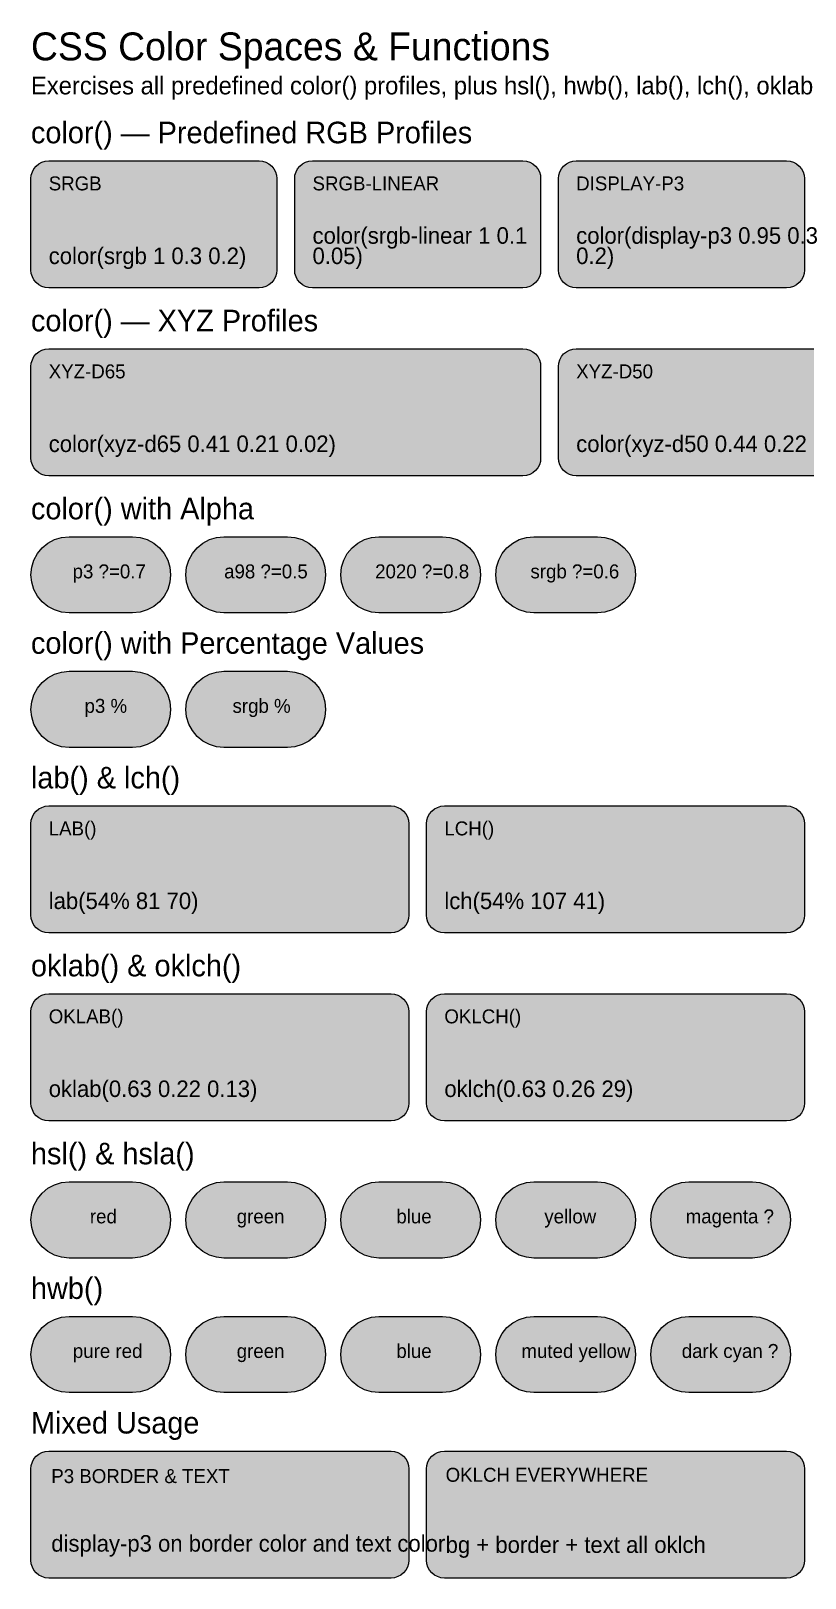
# Model space of a CAD drawing. Extents: x 24 to 1294, y 44 to 1263.
# Drawn here: x 24 to 634, y 44 to 1263 of the extents above; entities that cross this region are included whole.
import ezdxf

# ---------------------------------------------------------------- set-up
doc = ezdxf.new("R2010")
doc.units = 0

msp = doc.modelspace()

# ---------------------------------------------------------------- hatches: boundary and pattern name
at = {"true_color": 0xff4d33}
msp.add_hatch(color=256, dxfattribs=at).paths.add_polyline_path([(38, 1160.4), (203.7, 1160.4), (203.7, 1160.4), (206.4, 1160.1), (209, 1159.3), (211.4, 1158), (213.6, 1156.3), (215.3, 1154.2), (216.6, 1151.8), (217.4, 1149.1), (217.7, 1146.4), (217.7, 1074.4), (217.7, 1074.4), (217.4, 1071.7), (216.6, 1069), (215.3, 1066.6), (213.6, 1064.5), (211.4, 1062.8), (209, 1061.5), (206.4, 1060.7), (203.7, 1060.4), (38, 1060.4), (38, 1060.4), (35.3, 1060.7), (32.6, 1061.5), (30.2, 1062.8), (28.1, 1064.5), (26.4, 1066.6), (25.1, 1069), (24.3, 1071.7), (24, 1074.4), (24, 1146.4), (24, 1146.4), (24.3, 1149.1), (25.1, 1151.8), (26.4, 1154.2), (28.1, 1156.3), (30.2, 1158), (32.6, 1159.3), (35.3, 1160.1), (38, 1160.4)], flags=0)
at = {"true_color": 0xff593f}
msp.add_hatch(color=256, dxfattribs=at).paths.add_polyline_path([(245.7, 1160.4), (411.3, 1160.4), (411.3, 1160.4), (414.1, 1160.1), (416.7, 1159.3), (419.1, 1158), (421.2, 1156.3), (423, 1154.2), (424.3, 1151.8), (425.1, 1149.1), (425.3, 1146.4), (425.3, 1074.4), (425.3, 1074.4), (425.1, 1071.7), (424.3, 1069), (423, 1066.6), (421.2, 1064.5), (419.1, 1062.8), (416.7, 1061.5), (414.1, 1060.7), (411.3, 1060.4), (245.7, 1060.4), (245.7, 1060.4), (242.9, 1060.7), (240.3, 1061.5), (237.9, 1062.8), (235.8, 1064.5), (234, 1066.6), (232.7, 1069), (231.9, 1071.7), (231.7, 1074.4), (231.7, 1146.4), (231.7, 1146.4), (231.9, 1149.1), (232.7, 1151.8), (234, 1154.2), (235.8, 1156.3), (237.9, 1158), (240.3, 1159.3), (242.9, 1160.1), (245.7, 1160.4)], flags=0)
at = {"true_color": 0xff381e}
msp.add_hatch(color=256, dxfattribs=at).paths.add_polyline_path([(453.3, 1160.4), (619, 1160.4), (619, 1160.4), (621.7, 1160.1), (624.4, 1159.3), (626.8, 1158), (628.9, 1156.3), (630.6, 1154.2), (631.9, 1151.8), (632.7, 1149.1), (633, 1146.4), (633, 1074.4), (633, 1074.4), (632.7, 1071.7), (631.9, 1069), (630.6, 1066.6), (628.9, 1064.5), (626.8, 1062.8), (624.4, 1061.5), (621.7, 1060.7), (619, 1060.4), (453.3, 1060.4), (453.3, 1060.4), (450.6, 1060.7), (448, 1061.5), (445.6, 1062.8), (443.4, 1064.5), (441.7, 1066.6), (440.4, 1069), (439.6, 1071.7), (439.3, 1074.4), (439.3, 1146.4), (439.3, 1146.4), (439.6, 1149.1), (440.4, 1151.8), (441.7, 1154.2), (443.4, 1156.3), (445.6, 1158), (448, 1159.3), (450.6, 1160.1), (453.3, 1160.4)], flags=0)
at = {"true_color": 0xff0004}
msp.add_hatch(color=256, dxfattribs=at).paths.add_polyline_path([(38, 1012.4), (411.3, 1012.4), (411.3, 1012.4), (414.1, 1012.1), (416.7, 1011.3), (419.1, 1010), (421.2, 1008.3), (423, 1006.2), (424.3, 1003.8), (425.1, 1001.1), (425.3, 998.4), (425.3, 926.4), (425.3, 926.4), (425.1, 923.7), (424.3, 921), (423, 918.6), (421.2, 916.5), (419.1, 914.8), (416.7, 913.5), (414.1, 912.7), (411.3, 912.4), (38, 912.4), (38, 912.4), (35.3, 912.7), (32.6, 913.5), (30.2, 914.8), (28.1, 916.5), (26.4, 918.6), (25.1, 921), (24.3, 923.7), (24, 926.4), (24, 998.4), (24, 998.4), (24.3, 1001.1), (25.1, 1003.8), (26.4, 1006.2), (28.1, 1008.3), (30.2, 1010), (32.6, 1011.3), (35.3, 1012.1), (38, 1012.4)], flags=0)
at = {"true_color": 0xff0000}
for points in [[(453.3, 1012.4), (826.7, 1012.4), (826.7, 1012.4), (829.4, 1012.1), (832, 1011.3), (834.4, 1010), (836.6, 1008.3), (838.3, 1006.2), (839.6, 1003.8), (840.4, 1001.1), (840.7, 998.4), (840.7, 926.4), (840.7, 926.4), (840.4, 923.7), (839.6, 921), (838.3, 918.6), (836.6, 916.5), (834.4, 914.8), (832, 913.5), (829.4, 912.7), (826.7, 912.4), (453.3, 912.4), (453.3, 912.4), (450.6, 912.7), (448, 913.5), (445.6, 914.8), (443.4, 916.5), (441.7, 918.6), (440.4, 921), (439.6, 923.7), (439.3, 926.4), (439.3, 998.4), (439.3, 998.4), (439.6, 1001.1), (440.4, 1003.8), (441.7, 1006.2), (443.4, 1008.3), (445.6, 1010), (448, 1011.3), (450.6, 1012.1), (453.3, 1012.4)], [(54, 356.4), (104, 356.4), (104, 356.4), (109.9, 355.8), (115.5, 354.1), (120.7, 351.3), (125.2, 347.6), (128.9, 343.1), (131.7, 337.9), (133.4, 332.3), (134, 326.4), (134, 326.4), (134, 326.4), (133.4, 320.5), (131.7, 314.9), (128.9, 309.7), (125.2, 305.2), (120.7, 301.5), (115.5, 298.7), (109.9, 297), (104, 296.4), (54, 296.4), (54, 296.4), (48.1, 297), (42.5, 298.7), (37.3, 301.5), (32.8, 305.2), (29.1, 309.7), (26.3, 314.9), (24.6, 320.5), (24, 326.4), (24, 326.4), (24, 326.4), (24.6, 332.3), (26.3, 337.9), (29.1, 343.1), (32.8, 347.6), (37.3, 351.3), (42.5, 354.1), (48.1, 355.8), (54, 356.4)], [(54, 250.4), (104, 250.4), (104, 250.4), (109.9, 249.8), (115.5, 248.1), (120.7, 245.3), (125.2, 241.6), (128.9, 237.1), (131.7, 231.9), (133.4, 226.3), (134, 220.4), (134, 220.4), (134, 220.4), (133.4, 214.5), (131.7, 208.9), (128.9, 203.7), (125.2, 199.2), (120.7, 195.5), (115.5, 192.7), (109.9, 191), (104, 190.4), (54, 190.4), (54, 190.4), (48.1, 191), (42.5, 192.7), (37.3, 195.5), (32.8, 199.2), (29.1, 203.7), (26.3, 208.9), (24.6, 214.5), (24, 220.4), (24, 220.4), (24, 220.4), (24.6, 226.3), (26.3, 231.9), (29.1, 237.1), (32.8, 241.6), (37.3, 245.3), (42.5, 248.1), (48.1, 249.8), (54, 250.4)]]:
    msp.add_hatch(color=256, dxfattribs=at).paths.add_polyline_path(points, flags=0)
at = {"true_color": 0x00d058}
msp.add_hatch(color=256, dxfattribs=at).paths.add_polyline_path([(54, 864.4), (104, 864.4), (104, 864.4), (109.9, 863.8), (115.5, 862.1), (120.7, 859.3), (125.2, 855.6), (128.9, 851.1), (131.7, 845.9), (133.4, 840.3), (134, 834.4), (134, 834.4), (134, 834.4), (133.4, 828.5), (131.7, 822.9), (128.9, 817.7), (125.2, 813.2), (120.7, 809.5), (115.5, 806.7), (109.9, 805), (104, 804.4), (54, 804.4), (54, 804.4), (48.1, 805), (42.5, 806.7), (37.3, 809.5), (32.8, 813.2), (29.1, 817.7), (26.3, 822.9), (24.6, 828.5), (24, 834.4), (24, 834.4), (24, 834.4), (24.6, 840.3), (26.3, 845.9), (29.1, 851.1), (32.8, 855.6), (37.3, 859.3), (42.5, 862.1), (48.1, 863.8), (54, 864.4)], flags=0)
at = {"true_color": 0x9513eb}
msp.add_hatch(color=256, dxfattribs=at).paths.add_polyline_path([(176, 864.4), (226, 864.4), (226, 864.4), (231.9, 863.8), (237.5, 862.1), (242.7, 859.3), (247.2, 855.6), (250.9, 851.1), (253.7, 845.9), (255.4, 840.3), (256, 834.4), (256, 834.4), (256, 834.4), (255.4, 828.5), (253.7, 822.9), (250.9, 817.7), (247.2, 813.2), (242.7, 809.5), (237.5, 806.7), (231.9, 805), (226, 804.4), (176, 804.4), (176, 804.4), (170.1, 805), (164.5, 806.7), (159.3, 809.5), (154.8, 813.2), (151.1, 817.7), (148.3, 822.9), (146.6, 828.5), (146, 834.4), (146, 834.4), (146, 834.4), (146.6, 840.3), (148.3, 845.9), (151.1, 851.1), (154.8, 855.6), (159.3, 859.3), (164.5, 862.1), (170.1, 863.8), (176, 864.4)], flags=0)
at = {"true_color": 0x00c31b}
msp.add_hatch(color=256, dxfattribs=at).paths.add_polyline_path([(298, 864.4), (348, 864.4), (348, 864.4), (353.9, 863.8), (359.5, 862.1), (364.7, 859.3), (369.2, 855.6), (372.9, 851.1), (375.7, 845.9), (377.4, 840.3), (378, 834.4), (378, 834.4), (378, 834.4), (377.4, 828.5), (375.7, 822.9), (372.9, 817.7), (369.2, 813.2), (364.7, 809.5), (359.5, 806.7), (353.9, 805), (348, 804.4), (298, 804.4), (298, 804.4), (292.1, 805), (286.5, 806.7), (281.3, 809.5), (276.8, 813.2), (273.1, 817.7), (270.3, 822.9), (268.6, 828.5), (268, 834.4), (268, 834.4), (268, 834.4), (268.6, 840.3), (270.3, 845.9), (273.1, 851.1), (276.8, 855.6), (281.3, 859.3), (286.5, 862.1), (292.1, 863.8), (298, 864.4)], flags=0)
at = {"true_color": 0x1a66f2}
msp.add_hatch(color=256, dxfattribs=at).paths.add_polyline_path([(420, 864.4), (470, 864.4), (470, 864.4), (475.9, 863.8), (481.5, 862.1), (486.7, 859.3), (491.2, 855.6), (494.9, 851.1), (497.7, 845.9), (499.4, 840.3), (500, 834.4), (500, 834.4), (500, 834.4), (499.4, 828.5), (497.7, 822.9), (494.9, 817.7), (491.2, 813.2), (486.7, 809.5), (481.5, 806.7), (475.9, 805), (470, 804.4), (420, 804.4), (420, 804.4), (414.1, 805), (408.5, 806.7), (403.3, 809.5), (398.8, 813.2), (395.1, 817.7), (392.3, 822.9), (390.6, 828.5), (390, 834.4), (390, 834.4), (390, 834.4), (390.6, 840.3), (392.3, 845.9), (395.1, 851.1), (398.8, 855.6), (403.3, 859.3), (408.5, 862.1), (414.1, 863.8), (420, 864.4)], flags=0)
at = {"true_color": 0xf93b21}
msp.add_hatch(color=256, dxfattribs=at).paths.add_polyline_path([(54, 758.4), (104, 758.4), (104, 758.4), (109.9, 757.8), (115.5, 756.1), (120.7, 753.3), (125.2, 749.6), (128.9, 745.1), (131.7, 739.9), (133.4, 734.3), (134, 728.4), (134, 728.4), (134, 728.4), (133.4, 722.5), (131.7, 716.9), (128.9, 711.7), (125.2, 707.2), (120.7, 703.5), (115.5, 700.7), (109.9, 699), (104, 698.4), (54, 698.4), (54, 698.4), (48.1, 699), (42.5, 700.7), (37.3, 703.5), (32.8, 707.2), (29.1, 711.7), (26.3, 716.9), (24.6, 722.5), (24, 728.4), (24, 728.4), (24, 728.4), (24.6, 734.3), (26.3, 739.9), (29.1, 745.1), (32.8, 749.6), (37.3, 753.3), (42.5, 756.1), (48.1, 757.8), (54, 758.4)], flags=0)
at = {"true_color": 0x3399cc}
msp.add_hatch(color=256, dxfattribs=at).paths.add_polyline_path([(176, 758.4), (226, 758.4), (226, 758.4), (231.9, 757.8), (237.5, 756.1), (242.7, 753.3), (247.2, 749.6), (250.9, 745.1), (253.7, 739.9), (255.4, 734.3), (256, 728.4), (256, 728.4), (256, 728.4), (255.4, 722.5), (253.7, 716.9), (250.9, 711.7), (247.2, 707.2), (242.7, 703.5), (237.5, 700.7), (231.9, 699), (226, 698.4), (176, 698.4), (176, 698.4), (170.1, 699), (164.5, 700.7), (159.3, 703.5), (154.8, 707.2), (151.1, 711.7), (148.3, 716.9), (146.6, 722.5), (146, 728.4), (146, 728.4), (146, 728.4), (146.6, 734.3), (148.3, 739.9), (151.1, 745.1), (154.8, 749.6), (159.3, 753.3), (164.5, 756.1), (170.1, 757.8), (176, 758.4)], flags=0)
at = {"true_color": 0xfe0000}
for points in [[(38, 652.4), (307.5, 652.4), (307.5, 652.4), (310.2, 652.1), (312.9, 651.3), (315.3, 650), (317.4, 648.3), (319.1, 646.2), (320.4, 643.8), (321.2, 641.1), (321.5, 638.4), (321.5, 566.4), (321.5, 566.4), (321.2, 563.7), (320.4, 561), (319.1, 558.6), (317.4, 556.5), (315.3, 554.8), (312.9, 553.5), (310.2, 552.7), (307.5, 552.4), (38, 552.4), (38, 552.4), (35.3, 552.7), (32.6, 553.5), (30.2, 554.8), (28.1, 556.5), (26.4, 558.6), (25.1, 561), (24.3, 563.7), (24, 566.4), (24, 638.4), (24, 638.4), (24.3, 641.1), (25.1, 643.8), (26.4, 646.2), (28.1, 648.3), (30.2, 650), (32.6, 651.3), (35.3, 652.1), (38, 652.4)], [(349.5, 652.4), (619, 652.4), (619, 652.4), (621.7, 652.1), (624.4, 651.3), (626.8, 650), (628.9, 648.3), (630.6, 646.2), (631.9, 643.8), (632.7, 641.1), (633, 638.4), (633, 566.4), (633, 566.4), (632.7, 563.7), (631.9, 561), (630.6, 558.6), (628.9, 556.5), (626.8, 554.8), (624.4, 553.5), (621.7, 552.7), (619, 552.4), (349.5, 552.4), (349.5, 552.4), (346.8, 552.7), (344.1, 553.5), (341.7, 554.8), (339.6, 556.5), (337.9, 558.6), (336.6, 561), (335.8, 563.7), (335.5, 566.4), (335.5, 638.4), (335.5, 638.4), (335.8, 641.1), (336.6, 643.8), (337.9, 646.2), (339.6, 648.3), (341.7, 650), (344.1, 651.3), (346.8, 652.1), (349.5, 652.4)]]:
    msp.add_hatch(color=256, dxfattribs=at).paths.add_polyline_path(points, flags=0)
at = {"true_color": 0xff0f00}
msp.add_hatch(color=256, dxfattribs=at).paths.add_polyline_path([(38, 504.4), (307.5, 504.4), (307.5, 504.4), (310.2, 504.1), (312.9, 503.3), (315.3, 502), (317.4, 500.3), (319.1, 498.2), (320.4, 495.8), (321.2, 493.1), (321.5, 490.4), (321.5, 418.4), (321.5, 418.4), (321.2, 415.7), (320.4, 413), (319.1, 410.6), (317.4, 408.5), (315.3, 406.8), (312.9, 405.5), (310.2, 404.7), (307.5, 404.4), (38, 404.4), (38, 404.4), (35.3, 404.7), (32.6, 405.5), (30.2, 406.8), (28.1, 408.5), (26.4, 410.6), (25.1, 413), (24.3, 415.7), (24, 418.4), (24, 490.4), (24, 490.4), (24.3, 493.1), (25.1, 495.8), (26.4, 498.2), (28.1, 500.3), (30.2, 502), (32.6, 503.3), (35.3, 504.1), (38, 504.4)], flags=0)
at = {"true_color": 0xff0001}
msp.add_hatch(color=256, dxfattribs=at).paths.add_polyline_path([(349.5, 504.4), (619, 504.4), (619, 504.4), (621.7, 504.1), (624.4, 503.3), (626.8, 502), (628.9, 500.3), (630.6, 498.2), (631.9, 495.8), (632.7, 493.1), (633, 490.4), (633, 418.4), (633, 418.4), (632.7, 415.7), (631.9, 413), (630.6, 410.6), (628.9, 408.5), (626.8, 406.8), (624.4, 405.5), (621.7, 404.7), (619, 404.4), (349.5, 404.4), (349.5, 404.4), (346.8, 404.7), (344.1, 405.5), (341.7, 406.8), (339.6, 408.5), (337.9, 410.6), (336.6, 413), (335.8, 415.7), (335.5, 418.4), (335.5, 490.4), (335.5, 490.4), (335.8, 493.1), (336.6, 495.8), (337.9, 498.2), (339.6, 500.3), (341.7, 502), (344.1, 503.3), (346.8, 504.1), (349.5, 504.4)], flags=0)
at = {"true_color": 0x14b814}
msp.add_hatch(color=256, dxfattribs=at).paths.add_polyline_path([(176, 356.4), (226, 356.4), (226, 356.4), (231.9, 355.8), (237.5, 354.1), (242.7, 351.3), (247.2, 347.6), (250.9, 343.1), (253.7, 337.9), (255.4, 332.3), (256, 326.4), (256, 326.4), (256, 326.4), (255.4, 320.5), (253.7, 314.9), (250.9, 309.7), (247.2, 305.2), (242.7, 301.5), (237.5, 298.7), (231.9, 297), (226, 296.4), (176, 296.4), (176, 296.4), (170.1, 297), (164.5, 298.7), (159.3, 301.5), (154.8, 305.2), (151.1, 309.7), (148.3, 314.9), (146.6, 320.5), (146, 326.4), (146, 326.4), (146, 326.4), (146.6, 332.3), (148.3, 337.9), (151.1, 343.1), (154.8, 347.6), (159.3, 351.3), (164.5, 354.1), (170.1, 355.8), (176, 356.4)], flags=0)
at = {"true_color": 0x3d3df5}
msp.add_hatch(color=256, dxfattribs=at).paths.add_polyline_path([(298, 356.4), (348, 356.4), (348, 356.4), (353.9, 355.8), (359.5, 354.1), (364.7, 351.3), (369.2, 347.6), (372.9, 343.1), (375.7, 337.9), (377.4, 332.3), (378, 326.4), (378, 326.4), (378, 326.4), (377.4, 320.5), (375.7, 314.9), (372.9, 309.7), (369.2, 305.2), (364.7, 301.5), (359.5, 298.7), (353.9, 297), (348, 296.4), (298, 296.4), (298, 296.4), (292.1, 297), (286.5, 298.7), (281.3, 301.5), (276.8, 305.2), (273.1, 309.7), (270.3, 314.9), (268.6, 320.5), (268, 326.4), (268, 326.4), (268, 326.4), (268.6, 332.3), (270.3, 337.9), (273.1, 343.1), (276.8, 347.6), (281.3, 351.3), (286.5, 354.1), (292.1, 355.8), (298, 356.4)], flags=0)
at = {"true_color": 0xffff00}
msp.add_hatch(color=256, dxfattribs=at).paths.add_polyline_path([(420, 356.4), (470, 356.4), (470, 356.4), (475.9, 355.8), (481.5, 354.1), (486.7, 351.3), (491.2, 347.6), (494.9, 343.1), (497.7, 337.9), (499.4, 332.3), (500, 326.4), (500, 326.4), (500, 326.4), (499.4, 320.5), (497.7, 314.9), (494.9, 309.7), (491.2, 305.2), (486.7, 301.5), (481.5, 298.7), (475.9, 297), (470, 296.4), (420, 296.4), (420, 296.4), (414.1, 297), (408.5, 298.7), (403.3, 301.5), (398.8, 305.2), (395.1, 309.7), (392.3, 314.9), (390.6, 320.5), (390, 326.4), (390, 326.4), (390, 326.4), (390.6, 332.3), (392.3, 337.9), (395.1, 343.1), (398.8, 347.6), (403.3, 351.3), (408.5, 354.1), (414.1, 355.8), (420, 356.4)], flags=0)
at = {"true_color": 0xdd3cdd}
msp.add_hatch(color=256, dxfattribs=at).paths.add_polyline_path([(542, 356.4), (592, 356.4), (592, 356.4), (597.9, 355.8), (603.5, 354.1), (608.7, 351.3), (613.2, 347.6), (616.9, 343.1), (619.7, 337.9), (621.4, 332.3), (622, 326.4), (622, 326.4), (622, 326.4), (621.4, 320.5), (619.7, 314.9), (616.9, 309.7), (613.2, 305.2), (608.7, 301.5), (603.5, 298.7), (597.9, 297), (592, 296.4), (542, 296.4), (542, 296.4), (536.1, 297), (530.5, 298.7), (525.3, 301.5), (520.8, 305.2), (517.1, 309.7), (514.3, 314.9), (512.6, 320.5), (512, 326.4), (512, 326.4), (512, 326.4), (512.6, 332.3), (514.3, 337.9), (517.1, 343.1), (520.8, 347.6), (525.3, 351.3), (530.5, 354.1), (536.1, 355.8), (542, 356.4)], flags=0)
at = {"true_color": 0x1ae61a}
msp.add_hatch(color=256, dxfattribs=at).paths.add_polyline_path([(176, 250.4), (226, 250.4), (226, 250.4), (231.9, 249.8), (237.5, 248.1), (242.7, 245.3), (247.2, 241.6), (250.9, 237.1), (253.7, 231.9), (255.4, 226.3), (256, 220.4), (256, 220.4), (256, 220.4), (255.4, 214.5), (253.7, 208.9), (250.9, 203.7), (247.2, 199.2), (242.7, 195.5), (237.5, 192.7), (231.9, 191), (226, 190.4), (176, 190.4), (176, 190.4), (170.1, 191), (164.5, 192.7), (159.3, 195.5), (154.8, 199.2), (151.1, 203.7), (148.3, 208.9), (146.6, 214.5), (146, 220.4), (146, 220.4), (146, 220.4), (146.6, 226.3), (148.3, 231.9), (151.1, 237.1), (154.8, 241.6), (159.3, 245.3), (164.5, 248.1), (170.1, 249.8), (176, 250.4)], flags=0)
at = {"true_color": 0x3333cc}
msp.add_hatch(color=256, dxfattribs=at).paths.add_polyline_path([(298, 250.4), (348, 250.4), (348, 250.4), (353.9, 249.8), (359.5, 248.1), (364.7, 245.3), (369.2, 241.6), (372.9, 237.1), (375.7, 231.9), (377.4, 226.3), (378, 220.4), (378, 220.4), (378, 220.4), (377.4, 214.5), (375.7, 208.9), (372.9, 203.7), (369.2, 199.2), (364.7, 195.5), (359.5, 192.7), (353.9, 191), (348, 190.4), (298, 190.4), (298, 190.4), (292.1, 191), (286.5, 192.7), (281.3, 195.5), (276.8, 199.2), (273.1, 203.7), (270.3, 208.9), (268.6, 214.5), (268, 220.4), (268, 220.4), (268, 220.4), (268.6, 226.3), (270.3, 231.9), (273.1, 237.1), (276.8, 241.6), (281.3, 245.3), (286.5, 248.1), (292.1, 249.8), (298, 250.4)], flags=0)
at = {"true_color": 0xe6e64d}
msp.add_hatch(color=256, dxfattribs=at).paths.add_polyline_path([(420, 250.4), (470, 250.4), (470, 250.4), (475.9, 249.8), (481.5, 248.1), (486.7, 245.3), (491.2, 241.6), (494.9, 237.1), (497.7, 231.9), (499.4, 226.3), (500, 220.4), (500, 220.4), (500, 220.4), (499.4, 214.5), (497.7, 208.9), (494.9, 203.7), (491.2, 199.2), (486.7, 195.5), (481.5, 192.7), (475.9, 191), (470, 190.4), (420, 190.4), (420, 190.4), (414.1, 191), (408.5, 192.7), (403.3, 195.5), (398.8, 199.2), (395.1, 203.7), (392.3, 208.9), (390.6, 214.5), (390, 220.4), (390, 220.4), (390, 220.4), (390.6, 226.3), (392.3, 231.9), (395.1, 237.1), (398.8, 241.6), (403.3, 245.3), (408.5, 248.1), (414.1, 249.8), (420, 250.4)], flags=0)
at = {"true_color": 0x00b3b3}
msp.add_hatch(color=256, dxfattribs=at).paths.add_polyline_path([(542, 250.4), (592, 250.4), (592, 250.4), (597.9, 249.8), (603.5, 248.1), (608.7, 245.3), (613.2, 241.6), (616.9, 237.1), (619.7, 231.9), (621.4, 226.3), (622, 220.4), (622, 220.4), (622, 220.4), (621.4, 214.5), (619.7, 208.9), (616.9, 203.7), (613.2, 199.2), (608.7, 195.5), (603.5, 192.7), (597.9, 191), (592, 190.4), (542, 190.4), (542, 190.4), (536.1, 191), (530.5, 192.7), (525.3, 195.5), (520.8, 199.2), (517.1, 203.7), (514.3, 208.9), (512.6, 214.5), (512, 220.4), (512, 220.4), (512, 220.4), (512.6, 226.3), (514.3, 231.9), (517.1, 237.1), (520.8, 241.6), (525.3, 245.3), (530.5, 248.1), (536.1, 249.8), (542, 250.4)], flags=0)
at = {"true_color": 0xffffff}
msp.add_hatch(color=256, dxfattribs=at).paths.add_polyline_path([(38, 144.4), (307.5, 144.4), (307.5, 144.4), (310.2, 144.1), (312.9, 143.3), (315.3, 142), (317.4, 140.3), (319.1, 138.2), (320.4, 135.8), (321.2, 133.1), (321.5, 130.4), (321.5, 58.4), (321.5, 58.4), (321.2, 55.7), (320.4, 53), (319.1, 50.6), (317.4, 48.5), (315.3, 46.8), (312.9, 45.5), (310.2, 44.7), (307.5, 44.4), (38, 44.4), (38, 44.4), (35.3, 44.7), (32.6, 45.5), (30.2, 46.8), (28.1, 48.5), (26.4, 50.6), (25.1, 53), (24.3, 55.7), (24, 58.4), (24, 130.4), (24, 130.4), (24.3, 133.1), (25.1, 135.8), (26.4, 138.2), (28.1, 140.3), (30.2, 142), (32.6, 143.3), (35.3, 144.1), (38, 144.4)], flags=0)
at = {"true_color": 0xefe4c7}
msp.add_hatch(color=256, dxfattribs=at).paths.add_polyline_path([(349.5, 144.4), (619, 144.4), (619, 144.4), (621.7, 144.1), (624.4, 143.3), (626.8, 142), (628.9, 140.3), (630.6, 138.2), (631.9, 135.8), (632.7, 133.1), (633, 130.4), (633, 58.4), (633, 58.4), (632.7, 55.7), (631.9, 53), (630.6, 50.6), (628.9, 48.5), (626.8, 46.8), (624.4, 45.5), (621.7, 44.7), (619, 44.4), (349.5, 44.4), (349.5, 44.4), (346.8, 44.7), (344.1, 45.5), (341.7, 46.8), (339.6, 48.5), (337.9, 50.6), (336.6, 53), (335.8, 55.7), (335.5, 58.4), (335.5, 130.4), (335.5, 130.4), (335.8, 133.1), (336.6, 135.8), (337.9, 138.2), (339.6, 140.3), (341.7, 142), (344.1, 143.3), (346.8, 144.1), (349.5, 144.4)], flags=0)

# ---------------------------------------------------------------- linework, layer by layer
at = {"true_color": 0x000000}
for points in [[(38, 1160.4), (203.7, 1160.4), (203.7, 1160.4), (206.4, 1160.1), (209, 1159.3), (211.4, 1158), (213.6, 1156.3), (215.3, 1154.2), (216.6, 1151.8), (217.4, 1149.1), (217.7, 1146.4), (217.7, 1074.4), (217.7, 1074.4), (217.4, 1071.7), (216.6, 1069), (215.3, 1066.6), (213.6, 1064.5), (211.4, 1062.8), (209, 1061.5), (206.4, 1060.7), (203.7, 1060.4), (38, 1060.4), (38, 1060.4), (35.3, 1060.7), (32.6, 1061.5), (30.2, 1062.8), (28.1, 1064.5), (26.4, 1066.6), (25.1, 1069), (24.3, 1071.7), (24, 1074.4), (24, 1146.4), (24, 1146.4), (24.3, 1149.1), (25.1, 1151.8), (26.4, 1154.2), (28.1, 1156.3), (30.2, 1158), (32.6, 1159.3), (35.3, 1160.1), (38, 1160.4)], [(245.7, 1160.4), (411.3, 1160.4), (411.3, 1160.4), (414.1, 1160.1), (416.7, 1159.3), (419.1, 1158), (421.2, 1156.3), (423, 1154.2), (424.3, 1151.8), (425.1, 1149.1), (425.3, 1146.4), (425.3, 1074.4), (425.3, 1074.4), (425.1, 1071.7), (424.3, 1069), (423, 1066.6), (421.2, 1064.5), (419.1, 1062.8), (416.7, 1061.5), (414.1, 1060.7), (411.3, 1060.4), (245.7, 1060.4), (245.7, 1060.4), (242.9, 1060.7), (240.3, 1061.5), (237.9, 1062.8), (235.8, 1064.5), (234, 1066.6), (232.7, 1069), (231.9, 1071.7), (231.7, 1074.4), (231.7, 1146.4), (231.7, 1146.4), (231.9, 1149.1), (232.7, 1151.8), (234, 1154.2), (235.8, 1156.3), (237.9, 1158), (240.3, 1159.3), (242.9, 1160.1), (245.7, 1160.4)], [(453.3, 1160.4), (619, 1160.4), (619, 1160.4), (621.7, 1160.1), (624.4, 1159.3), (626.8, 1158), (628.9, 1156.3), (630.6, 1154.2), (631.9, 1151.8), (632.7, 1149.1), (633, 1146.4), (633, 1074.4), (633, 1074.4), (632.7, 1071.7), (631.9, 1069), (630.6, 1066.6), (628.9, 1064.5), (626.8, 1062.8), (624.4, 1061.5), (621.7, 1060.7), (619, 1060.4), (453.3, 1060.4), (453.3, 1060.4), (450.6, 1060.7), (448, 1061.5), (445.6, 1062.8), (443.4, 1064.5), (441.7, 1066.6), (440.4, 1069), (439.6, 1071.7), (439.3, 1074.4), (439.3, 1146.4), (439.3, 1146.4), (439.6, 1149.1), (440.4, 1151.8), (441.7, 1154.2), (443.4, 1156.3), (445.6, 1158), (448, 1159.3), (450.6, 1160.1), (453.3, 1160.4)], [(38, 1012.4), (411.3, 1012.4), (411.3, 1012.4), (414.1, 1012.1), (416.7, 1011.3), (419.1, 1010), (421.2, 1008.3), (423, 1006.2), (424.3, 1003.8), (425.1, 1001.1), (425.3, 998.4), (425.3, 926.4), (425.3, 926.4), (425.1, 923.7), (424.3, 921), (423, 918.6), (421.2, 916.5), (419.1, 914.8), (416.7, 913.5), (414.1, 912.7), (411.3, 912.4), (38, 912.4), (38, 912.4), (35.3, 912.7), (32.6, 913.5), (30.2, 914.8), (28.1, 916.5), (26.4, 918.6), (25.1, 921), (24.3, 923.7), (24, 926.4), (24, 998.4), (24, 998.4), (24.3, 1001.1), (25.1, 1003.8), (26.4, 1006.2), (28.1, 1008.3), (30.2, 1010), (32.6, 1011.3), (35.3, 1012.1), (38, 1012.4)], [(54, 864.4), (104, 864.4), (104, 864.4), (109.9, 863.8), (115.5, 862.1), (120.7, 859.3), (125.2, 855.6), (128.9, 851.1), (131.7, 845.9), (133.4, 840.3), (134, 834.4), (134, 834.4), (134, 834.4), (133.4, 828.5), (131.7, 822.9), (128.9, 817.7), (125.2, 813.2), (120.7, 809.5), (115.5, 806.7), (109.9, 805), (104, 804.4), (54, 804.4), (54, 804.4), (48.1, 805), (42.5, 806.7), (37.3, 809.5), (32.8, 813.2), (29.1, 817.7), (26.3, 822.9), (24.6, 828.5), (24, 834.4), (24, 834.4), (24, 834.4), (24.6, 840.3), (26.3, 845.9), (29.1, 851.1), (32.8, 855.6), (37.3, 859.3), (42.5, 862.1), (48.1, 863.8), (54, 864.4)], [(176, 864.4), (226, 864.4), (226, 864.4), (231.9, 863.8), (237.5, 862.1), (242.7, 859.3), (247.2, 855.6), (250.9, 851.1), (253.7, 845.9), (255.4, 840.3), (256, 834.4), (256, 834.4), (256, 834.4), (255.4, 828.5), (253.7, 822.9), (250.9, 817.7), (247.2, 813.2), (242.7, 809.5), (237.5, 806.7), (231.9, 805), (226, 804.4), (176, 804.4), (176, 804.4), (170.1, 805), (164.5, 806.7), (159.3, 809.5), (154.8, 813.2), (151.1, 817.7), (148.3, 822.9), (146.6, 828.5), (146, 834.4), (146, 834.4), (146, 834.4), (146.6, 840.3), (148.3, 845.9), (151.1, 851.1), (154.8, 855.6), (159.3, 859.3), (164.5, 862.1), (170.1, 863.8), (176, 864.4)], [(298, 864.4), (348, 864.4), (348, 864.4), (353.9, 863.8), (359.5, 862.1), (364.7, 859.3), (369.2, 855.6), (372.9, 851.1), (375.7, 845.9), (377.4, 840.3), (378, 834.4), (378, 834.4), (378, 834.4), (377.4, 828.5), (375.7, 822.9), (372.9, 817.7), (369.2, 813.2), (364.7, 809.5), (359.5, 806.7), (353.9, 805), (348, 804.4), (298, 804.4), (298, 804.4), (292.1, 805), (286.5, 806.7), (281.3, 809.5), (276.8, 813.2), (273.1, 817.7), (270.3, 822.9), (268.6, 828.5), (268, 834.4), (268, 834.4), (268, 834.4), (268.6, 840.3), (270.3, 845.9), (273.1, 851.1), (276.8, 855.6), (281.3, 859.3), (286.5, 862.1), (292.1, 863.8), (298, 864.4)], [(420, 864.4), (470, 864.4), (470, 864.4), (475.9, 863.8), (481.5, 862.1), (486.7, 859.3), (491.2, 855.6), (494.9, 851.1), (497.7, 845.9), (499.4, 840.3), (500, 834.4), (500, 834.4), (500, 834.4), (499.4, 828.5), (497.7, 822.9), (494.9, 817.7), (491.2, 813.2), (486.7, 809.5), (481.5, 806.7), (475.9, 805), (470, 804.4), (420, 804.4), (420, 804.4), (414.1, 805), (408.5, 806.7), (403.3, 809.5), (398.8, 813.2), (395.1, 817.7), (392.3, 822.9), (390.6, 828.5), (390, 834.4), (390, 834.4), (390, 834.4), (390.6, 840.3), (392.3, 845.9), (395.1, 851.1), (398.8, 855.6), (403.3, 859.3), (408.5, 862.1), (414.1, 863.8), (420, 864.4)], [(54, 758.4), (104, 758.4), (104, 758.4), (109.9, 757.8), (115.5, 756.1), (120.7, 753.3), (125.2, 749.6), (128.9, 745.1), (131.7, 739.9), (133.4, 734.3), (134, 728.4), (134, 728.4), (134, 728.4), (133.4, 722.5), (131.7, 716.9), (128.9, 711.7), (125.2, 707.2), (120.7, 703.5), (115.5, 700.7), (109.9, 699), (104, 698.4), (54, 698.4), (54, 698.4), (48.1, 699), (42.5, 700.7), (37.3, 703.5), (32.8, 707.2), (29.1, 711.7), (26.3, 716.9), (24.6, 722.5), (24, 728.4), (24, 728.4), (24, 728.4), (24.6, 734.3), (26.3, 739.9), (29.1, 745.1), (32.8, 749.6), (37.3, 753.3), (42.5, 756.1), (48.1, 757.8), (54, 758.4)], [(176, 758.4), (226, 758.4), (226, 758.4), (231.9, 757.8), (237.5, 756.1), (242.7, 753.3), (247.2, 749.6), (250.9, 745.1), (253.7, 739.9), (255.4, 734.3), (256, 728.4), (256, 728.4), (256, 728.4), (255.4, 722.5), (253.7, 716.9), (250.9, 711.7), (247.2, 707.2), (242.7, 703.5), (237.5, 700.7), (231.9, 699), (226, 698.4), (176, 698.4), (176, 698.4), (170.1, 699), (164.5, 700.7), (159.3, 703.5), (154.8, 707.2), (151.1, 711.7), (148.3, 716.9), (146.6, 722.5), (146, 728.4), (146, 728.4), (146, 728.4), (146.6, 734.3), (148.3, 739.9), (151.1, 745.1), (154.8, 749.6), (159.3, 753.3), (164.5, 756.1), (170.1, 757.8), (176, 758.4)], [(38, 652.4), (307.5, 652.4), (307.5, 652.4), (310.2, 652.1), (312.9, 651.3), (315.3, 650), (317.4, 648.3), (319.1, 646.2), (320.4, 643.8), (321.2, 641.1), (321.5, 638.4), (321.5, 566.4), (321.5, 566.4), (321.2, 563.7), (320.4, 561), (319.1, 558.6), (317.4, 556.5), (315.3, 554.8), (312.9, 553.5), (310.2, 552.7), (307.5, 552.4), (38, 552.4), (38, 552.4), (35.3, 552.7), (32.6, 553.5), (30.2, 554.8), (28.1, 556.5), (26.4, 558.6), (25.1, 561), (24.3, 563.7), (24, 566.4), (24, 638.4), (24, 638.4), (24.3, 641.1), (25.1, 643.8), (26.4, 646.2), (28.1, 648.3), (30.2, 650), (32.6, 651.3), (35.3, 652.1), (38, 652.4)], [(349.5, 652.4), (619, 652.4), (619, 652.4), (621.7, 652.1), (624.4, 651.3), (626.8, 650), (628.9, 648.3), (630.6, 646.2), (631.9, 643.8), (632.7, 641.1), (633, 638.4), (633, 566.4), (633, 566.4), (632.7, 563.7), (631.9, 561), (630.6, 558.6), (628.9, 556.5), (626.8, 554.8), (624.4, 553.5), (621.7, 552.7), (619, 552.4), (349.5, 552.4), (349.5, 552.4), (346.8, 552.7), (344.1, 553.5), (341.7, 554.8), (339.6, 556.5), (337.9, 558.6), (336.6, 561), (335.8, 563.7), (335.5, 566.4), (335.5, 638.4), (335.5, 638.4), (335.8, 641.1), (336.6, 643.8), (337.9, 646.2), (339.6, 648.3), (341.7, 650), (344.1, 651.3), (346.8, 652.1), (349.5, 652.4)], [(38, 504.4), (307.5, 504.4), (307.5, 504.4), (310.2, 504.1), (312.9, 503.3), (315.3, 502), (317.4, 500.3), (319.1, 498.2), (320.4, 495.8), (321.2, 493.1), (321.5, 490.4), (321.5, 418.4), (321.5, 418.4), (321.2, 415.7), (320.4, 413), (319.1, 410.6), (317.4, 408.5), (315.3, 406.8), (312.9, 405.5), (310.2, 404.7), (307.5, 404.4), (38, 404.4), (38, 404.4), (35.3, 404.7), (32.6, 405.5), (30.2, 406.8), (28.1, 408.5), (26.4, 410.6), (25.1, 413), (24.3, 415.7), (24, 418.4), (24, 490.4), (24, 490.4), (24.3, 493.1), (25.1, 495.8), (26.4, 498.2), (28.1, 500.3), (30.2, 502), (32.6, 503.3), (35.3, 504.1), (38, 504.4)], [(349.5, 504.4), (619, 504.4), (619, 504.4), (621.7, 504.1), (624.4, 503.3), (626.8, 502), (628.9, 500.3), (630.6, 498.2), (631.9, 495.8), (632.7, 493.1), (633, 490.4), (633, 418.4), (633, 418.4), (632.7, 415.7), (631.9, 413), (630.6, 410.6), (628.9, 408.5), (626.8, 406.8), (624.4, 405.5), (621.7, 404.7), (619, 404.4), (349.5, 404.4), (349.5, 404.4), (346.8, 404.7), (344.1, 405.5), (341.7, 406.8), (339.6, 408.5), (337.9, 410.6), (336.6, 413), (335.8, 415.7), (335.5, 418.4), (335.5, 490.4), (335.5, 490.4), (335.8, 493.1), (336.6, 495.8), (337.9, 498.2), (339.6, 500.3), (341.7, 502), (344.1, 503.3), (346.8, 504.1), (349.5, 504.4)], [(54, 356.4), (104, 356.4), (104, 356.4), (109.9, 355.8), (115.5, 354.1), (120.7, 351.3), (125.2, 347.6), (128.9, 343.1), (131.7, 337.9), (133.4, 332.3), (134, 326.4), (134, 326.4), (134, 326.4), (133.4, 320.5), (131.7, 314.9), (128.9, 309.7), (125.2, 305.2), (120.7, 301.5), (115.5, 298.7), (109.9, 297), (104, 296.4), (54, 296.4), (54, 296.4), (48.1, 297), (42.5, 298.7), (37.3, 301.5), (32.8, 305.2), (29.1, 309.7), (26.3, 314.9), (24.6, 320.5), (24, 326.4), (24, 326.4), (24, 326.4), (24.6, 332.3), (26.3, 337.9), (29.1, 343.1), (32.8, 347.6), (37.3, 351.3), (42.5, 354.1), (48.1, 355.8), (54, 356.4)], [(176, 356.4), (226, 356.4), (226, 356.4), (231.9, 355.8), (237.5, 354.1), (242.7, 351.3), (247.2, 347.6), (250.9, 343.1), (253.7, 337.9), (255.4, 332.3), (256, 326.4), (256, 326.4), (256, 326.4), (255.4, 320.5), (253.7, 314.9), (250.9, 309.7), (247.2, 305.2), (242.7, 301.5), (237.5, 298.7), (231.9, 297), (226, 296.4), (176, 296.4), (176, 296.4), (170.1, 297), (164.5, 298.7), (159.3, 301.5), (154.8, 305.2), (151.1, 309.7), (148.3, 314.9), (146.6, 320.5), (146, 326.4), (146, 326.4), (146, 326.4), (146.6, 332.3), (148.3, 337.9), (151.1, 343.1), (154.8, 347.6), (159.3, 351.3), (164.5, 354.1), (170.1, 355.8), (176, 356.4)], [(298, 356.4), (348, 356.4), (348, 356.4), (353.9, 355.8), (359.5, 354.1), (364.7, 351.3), (369.2, 347.6), (372.9, 343.1), (375.7, 337.9), (377.4, 332.3), (378, 326.4), (378, 326.4), (378, 326.4), (377.4, 320.5), (375.7, 314.9), (372.9, 309.7), (369.2, 305.2), (364.7, 301.5), (359.5, 298.7), (353.9, 297), (348, 296.4), (298, 296.4), (298, 296.4), (292.1, 297), (286.5, 298.7), (281.3, 301.5), (276.8, 305.2), (273.1, 309.7), (270.3, 314.9), (268.6, 320.5), (268, 326.4), (268, 326.4), (268, 326.4), (268.6, 332.3), (270.3, 337.9), (273.1, 343.1), (276.8, 347.6), (281.3, 351.3), (286.5, 354.1), (292.1, 355.8), (298, 356.4)], [(420, 356.4), (470, 356.4), (470, 356.4), (475.9, 355.8), (481.5, 354.1), (486.7, 351.3), (491.2, 347.6), (494.9, 343.1), (497.7, 337.9), (499.4, 332.3), (500, 326.4), (500, 326.4), (500, 326.4), (499.4, 320.5), (497.7, 314.9), (494.9, 309.7), (491.2, 305.2), (486.7, 301.5), (481.5, 298.7), (475.9, 297), (470, 296.4), (420, 296.4), (420, 296.4), (414.1, 297), (408.5, 298.7), (403.3, 301.5), (398.8, 305.2), (395.1, 309.7), (392.3, 314.9), (390.6, 320.5), (390, 326.4), (390, 326.4), (390, 326.4), (390.6, 332.3), (392.3, 337.9), (395.1, 343.1), (398.8, 347.6), (403.3, 351.3), (408.5, 354.1), (414.1, 355.8), (420, 356.4)], [(542, 356.4), (592, 356.4), (592, 356.4), (597.9, 355.8), (603.5, 354.1), (608.7, 351.3), (613.2, 347.6), (616.9, 343.1), (619.7, 337.9), (621.4, 332.3), (622, 326.4), (622, 326.4), (622, 326.4), (621.4, 320.5), (619.7, 314.9), (616.9, 309.7), (613.2, 305.2), (608.7, 301.5), (603.5, 298.7), (597.9, 297), (592, 296.4), (542, 296.4), (542, 296.4), (536.1, 297), (530.5, 298.7), (525.3, 301.5), (520.8, 305.2), (517.1, 309.7), (514.3, 314.9), (512.6, 320.5), (512, 326.4), (512, 326.4), (512, 326.4), (512.6, 332.3), (514.3, 337.9), (517.1, 343.1), (520.8, 347.6), (525.3, 351.3), (530.5, 354.1), (536.1, 355.8), (542, 356.4)], [(54, 250.4), (104, 250.4), (104, 250.4), (109.9, 249.8), (115.5, 248.1), (120.7, 245.3), (125.2, 241.6), (128.9, 237.1), (131.7, 231.9), (133.4, 226.3), (134, 220.4), (134, 220.4), (134, 220.4), (133.4, 214.5), (131.7, 208.9), (128.9, 203.7), (125.2, 199.2), (120.7, 195.5), (115.5, 192.7), (109.9, 191), (104, 190.4), (54, 190.4), (54, 190.4), (48.1, 191), (42.5, 192.7), (37.3, 195.5), (32.8, 199.2), (29.1, 203.7), (26.3, 208.9), (24.6, 214.5), (24, 220.4), (24, 220.4), (24, 220.4), (24.6, 226.3), (26.3, 231.9), (29.1, 237.1), (32.8, 241.6), (37.3, 245.3), (42.5, 248.1), (48.1, 249.8), (54, 250.4)], [(176, 250.4), (226, 250.4), (226, 250.4), (231.9, 249.8), (237.5, 248.1), (242.7, 245.3), (247.2, 241.6), (250.9, 237.1), (253.7, 231.9), (255.4, 226.3), (256, 220.4), (256, 220.4), (256, 220.4), (255.4, 214.5), (253.7, 208.9), (250.9, 203.7), (247.2, 199.2), (242.7, 195.5), (237.5, 192.7), (231.9, 191), (226, 190.4), (176, 190.4), (176, 190.4), (170.1, 191), (164.5, 192.7), (159.3, 195.5), (154.8, 199.2), (151.1, 203.7), (148.3, 208.9), (146.6, 214.5), (146, 220.4), (146, 220.4), (146, 220.4), (146.6, 226.3), (148.3, 231.9), (151.1, 237.1), (154.8, 241.6), (159.3, 245.3), (164.5, 248.1), (170.1, 249.8), (176, 250.4)], [(298, 250.4), (348, 250.4), (348, 250.4), (353.9, 249.8), (359.5, 248.1), (364.7, 245.3), (369.2, 241.6), (372.9, 237.1), (375.7, 231.9), (377.4, 226.3), (378, 220.4), (378, 220.4), (378, 220.4), (377.4, 214.5), (375.7, 208.9), (372.9, 203.7), (369.2, 199.2), (364.7, 195.5), (359.5, 192.7), (353.9, 191), (348, 190.4), (298, 190.4), (298, 190.4), (292.1, 191), (286.5, 192.7), (281.3, 195.5), (276.8, 199.2), (273.1, 203.7), (270.3, 208.9), (268.6, 214.5), (268, 220.4), (268, 220.4), (268, 220.4), (268.6, 226.3), (270.3, 231.9), (273.1, 237.1), (276.8, 241.6), (281.3, 245.3), (286.5, 248.1), (292.1, 249.8), (298, 250.4)], [(420, 250.4), (470, 250.4), (470, 250.4), (475.9, 249.8), (481.5, 248.1), (486.7, 245.3), (491.2, 241.6), (494.9, 237.1), (497.7, 231.9), (499.4, 226.3), (500, 220.4), (500, 220.4), (500, 220.4), (499.4, 214.5), (497.7, 208.9), (494.9, 203.7), (491.2, 199.2), (486.7, 195.5), (481.5, 192.7), (475.9, 191), (470, 190.4), (420, 190.4), (420, 190.4), (414.1, 191), (408.5, 192.7), (403.3, 195.5), (398.8, 199.2), (395.1, 203.7), (392.3, 208.9), (390.6, 214.5), (390, 220.4), (390, 220.4), (390, 220.4), (390.6, 226.3), (392.3, 231.9), (395.1, 237.1), (398.8, 241.6), (403.3, 245.3), (408.5, 248.1), (414.1, 249.8), (420, 250.4)], [(542, 250.4), (592, 250.4), (592, 250.4), (597.9, 249.8), (603.5, 248.1), (608.7, 245.3), (613.2, 241.6), (616.9, 237.1), (619.7, 231.9), (621.4, 226.3), (622, 220.4), (622, 220.4), (622, 220.4), (621.4, 214.5), (619.7, 208.9), (616.9, 203.7), (613.2, 199.2), (608.7, 195.5), (603.5, 192.7), (597.9, 191), (592, 190.4), (542, 190.4), (542, 190.4), (536.1, 191), (530.5, 192.7), (525.3, 195.5), (520.8, 199.2), (517.1, 203.7), (514.3, 208.9), (512.6, 214.5), (512, 220.4), (512, 220.4), (512, 220.4), (512.6, 226.3), (514.3, 231.9), (517.1, 237.1), (520.8, 241.6), (525.3, 245.3), (530.5, 248.1), (536.1, 249.8), (542, 250.4)]]:
    msp.add_lwpolyline(points, close=True, dxfattribs=at)
msp.add_lwpolyline([(826.7, 912.4), (453.3, 912.4), (453.3, 912.4), (450.6, 912.7), (448, 913.5), (445.6, 914.8), (443.4, 916.5), (441.7, 918.6), (440.4, 921), (439.6, 923.7), (439.3, 926.4), (439.3, 998.4), (439.3, 998.4), (439.6, 1001.1), (440.4, 1003.8), (441.7, 1006.2), (443.4, 1008.3), (445.6, 1010), (448, 1011.3), (450.6, 1012.1), (453.3, 1012.4), (453.3, 1012.4), (826.7, 1012.4)], dxfattribs=at)
at = {"true_color": 0xfb0048}
msp.add_lwpolyline([(38, 144.4), (307.5, 144.4), (307.5, 144.4), (310.2, 144.1), (312.9, 143.3), (315.3, 142), (317.4, 140.3), (319.1, 138.2), (320.4, 135.8), (321.2, 133.1), (321.5, 130.4), (321.5, 58.4), (321.5, 58.4), (321.2, 55.7), (320.4, 53), (319.1, 50.6), (317.4, 48.5), (315.3, 46.8), (312.9, 45.5), (310.2, 44.7), (307.5, 44.4), (38, 44.4), (38, 44.4), (35.3, 44.7), (32.6, 45.5), (30.2, 46.8), (28.1, 48.5), (26.4, 50.6), (25.1, 53), (24.3, 55.7), (24, 58.4), (24, 130.4), (24, 130.4), (24.3, 133.1), (25.1, 135.8), (26.4, 138.2), (28.1, 140.3), (30.2, 142), (32.6, 143.3), (35.3, 144.1), (38, 144.4)], close=True, dxfattribs=at)
at = {"true_color": 0xa8372a}
msp.add_lwpolyline([(349.5, 144.4), (619, 144.4), (619, 144.4), (621.7, 144.1), (624.4, 143.3), (626.8, 142), (628.9, 140.3), (630.6, 138.2), (631.9, 135.8), (632.7, 133.1), (633, 130.4), (633, 58.4), (633, 58.4), (632.7, 55.7), (631.9, 53), (630.6, 50.6), (628.9, 48.5), (626.8, 46.8), (624.4, 45.5), (621.7, 44.7), (619, 44.4), (349.5, 44.4), (349.5, 44.4), (346.8, 44.7), (344.1, 45.5), (341.7, 46.8), (339.6, 48.5), (337.9, 50.6), (336.6, 53), (335.8, 55.7), (335.5, 58.4), (335.5, 130.4), (335.5, 130.4), (335.8, 133.1), (336.6, 135.8), (337.9, 138.2), (339.6, 140.3), (341.7, 142), (344.1, 143.3), (346.8, 144.1), (349.5, 144.4)], close=True, dxfattribs=at)

# ---------------------------------------------------------------- texts
at = {"true_color": 0x1f2937}
for s, height, p in [('CSS Color Spaces & Functions', 22, (24, 1239.5)), ('Exercises all predefined color() profiles, plus hsl(), hwb(), lab(), lch(), oklab(), oklch().', 14, (24, 1212.7)), ('color() — Predefined RGB Profiles', 17, (24, 1174.2)), ('color() — XYZ Profiles', 17, (24, 1026.1)), ('color() with Alpha', 17, (24, 878.1)), ('color() with Percentage Values', 17, (24, 772.2)), ('lab() & lch()', 17, (24, 666.2)), ('oklab() & oklch()', 17, (24, 518.2)), ('hsl() & hsla()', 17, (24, 370.2)), ('hwb()', 17, (24, 264.2)), ('Mixed Usage', 17, (24, 158.2))]:
    msp.add_text(s, height=height, dxfattribs=at).set_placement(p)
at = {"true_color": 0xffffff}
for s, height, p in [('SRGB', 11, (38, 1137.1)), ('SRGB-LINEAR', 11, (245.7, 1137.1)), ('DISPLAY-P3', 11, (453.3, 1137.1)), ('color(srgb-linear 1 0.1', 13, (245.7, 1095.1)), ('color(display-p3 0.95 0.3', 13, (453.3, 1095.1)), ('color(srgb 1 0.3 0.2)', 13, (38, 1079.1)), ('0.05)', 13, (245.7, 1079.1)), ('0.2)', 13, (453.3, 1079.1)), ('XYZ-D65', 11, (38, 989.1)), ('XYZ-D50', 11, (453.3, 989.1)), ('color(xyz-d65 0.41 0.21 0.02)', 13, (38, 931.1)), ('color(xyz-d50 0.44 0.22 0.01)', 13, (453.3, 931.1)), ('p3 ?=0.7', 11, (56.8, 831.6)), ('a98 ?=0.5', 11, (176.1, 831.6)), ('2020 ?=0.8', 11, (295, 831.6)), ('srgb ?=0.6', 11, (417.3, 831.6)), ('p3 %', 11, (66.2, 725.7)), ('srgb %', 11, (182.7, 725.7)), ('LAB()', 11, (38, 629.2)), ('LCH()', 11, (349.5, 629.2)), ('lab(54% 81 70)', 13, (38, 571.2)), ('lch(54% 107 41)', 13, (349.5, 571.2)), ('OKLAB()', 11, (38, 481.2)), ('OKLCH()', 11, (349.5, 481.2)), ('oklab(0.63 0.22 0.13)', 13, (38, 423.2)), ('oklch(0.63 0.26 29)', 13, (349.5, 423.2)), ('red', 11, (70.4, 323.7)), ('green', 11, (186, 323.7)), ('blue', 11, (311.7, 323.7)), ('magenta ?', 11, (539.5, 323.7)), ('pure red', 11, (57, 217.7)), ('green', 11, (186, 217.7)), ('blue', 11, (311.7, 217.7)), ('dark cyan ?', 11, (536.4, 217.7))]:
    msp.add_text(s, height=height, dxfattribs=at).set_placement(p)
at = {"true_color": 0x111111}
for s, p in [('yellow', (428.2, 323.7)), ('muted yellow', (410.2, 217.7))]:
    msp.add_text(s, height=11, dxfattribs=at).set_placement(p)
at = {"true_color": 0xa80021}
for s, height, p in [('P3 BORDER & TEXT', 11, (40, 119.2)), ('display-p3 on border color and text color', 13, (40, 65.2))]:
    msp.add_text(s, height=height, dxfattribs=at).set_placement(p)
at = {"true_color": 0x55120b}
for s, height, p in [('OKLCH EVERYWHERE', 11, (350.5, 120.2)), ('bg + border + text all oklch', 13, (350.5, 64.2))]:
    msp.add_text(s, height=height, dxfattribs=at).set_placement(p)

doc.saveas('drawing.dxf')
